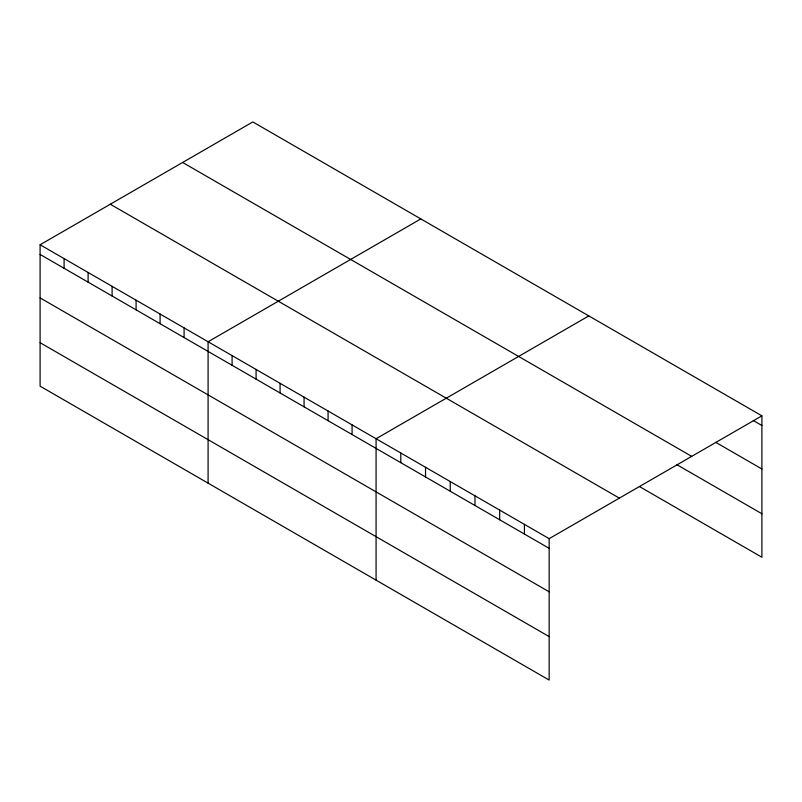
<?xml version="1.0" encoding="UTF-8"?>
<svg xmlns="http://www.w3.org/2000/svg" width="802" height="802" viewBox="0 0 802 802"><rect width="100%" height="100%" fill="white"/><g stroke="black" fill="none" stroke-linecap="round" stroke-linejoin="round"><path stroke-width="1.2" d="M40.1 244.76L549.159 538.663L549.159 680.066L40.1 386.163L40.1 244.76L252.841 121.934L761.9 415.837L761.9 557.24L639.344 486.483M420.829 218.926L208.089 341.752L208.089 483.155M588.818 315.908L376.078 438.734L376.078 580.137M549.159 538.663L761.9 415.837M753.299 420.539L761.9 425.511M715.675 442.293L761.9 468.98M182.635 162.465L691.695 456.368M676.978 464.729L761.9 513.761M110.305 204.229L619.365 498.132M40.1 254.434L549.159 548.337M40.1 297.903L549.159 591.806M40.1 342.695L549.159 636.598M524.428 524.388L524.428 534.062M499.706 510.112L499.706 519.786M474.974 495.837L474.974 505.511M450.253 481.561L450.253 491.235M425.531 467.285L425.531 476.959M400.799 453.01L400.799 462.684M352.078 424.88L352.078 434.554M328.078 411.025L328.078 420.699M304.078 397.17L304.078 406.845M280.078 383.316L280.078 392.99M256.089 369.461L256.089 379.135M232.089 355.607L232.089 365.281M184.089 327.898L184.089 337.562M160.089 314.043L160.089 323.707M136.089 300.189L136.089 309.853M112.1 286.334L112.1 295.998M88.1 272.479L88.1 282.144M64.1 258.615L64.1 268.289"/></g></svg>
